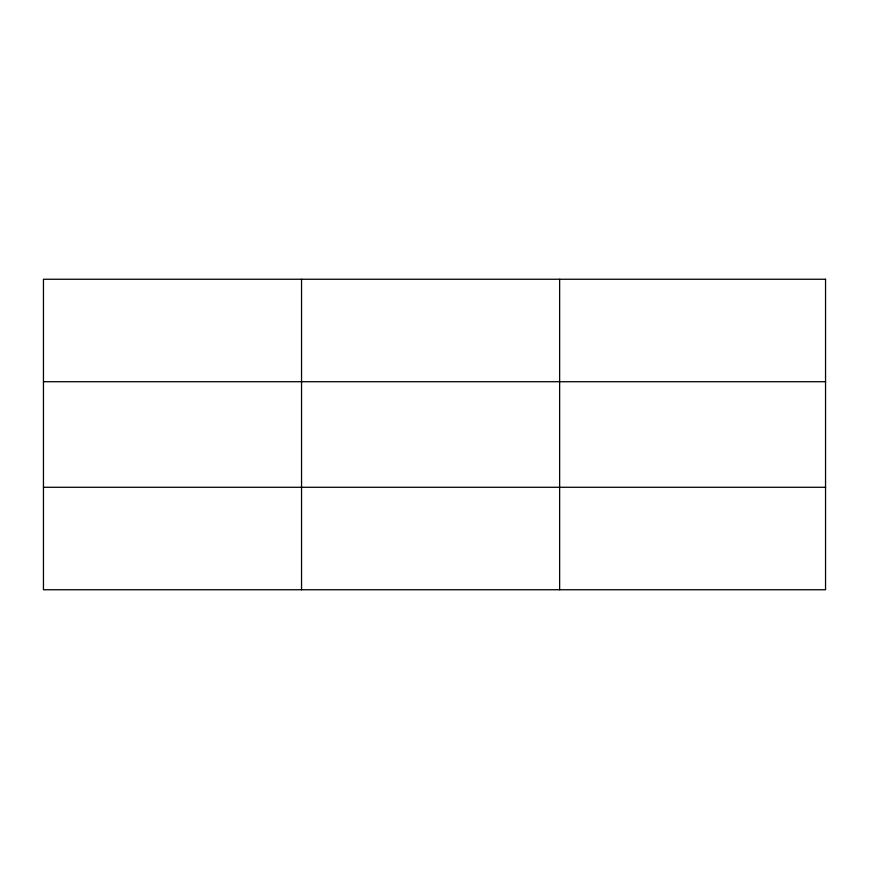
<?xml version="1.0" encoding="UTF-8"?>
<svg xmlns="http://www.w3.org/2000/svg" width="869" height="869" viewBox="0 0 869 869"><rect width="100%" height="100%" fill="white"/><g stroke="black" fill="none" stroke-linecap="round" stroke-linejoin="round"><path stroke-width="1.3" d="M301.543 589.747L301.543 279.253M559.636 589.747L559.636 279.253M43.45 381.719L825.55 381.719M43.45 487.281L825.55 487.281M825.55 279.253L825.55 589.747L43.45 589.747L43.45 279.253L825.55 279.253"/></g></svg>
